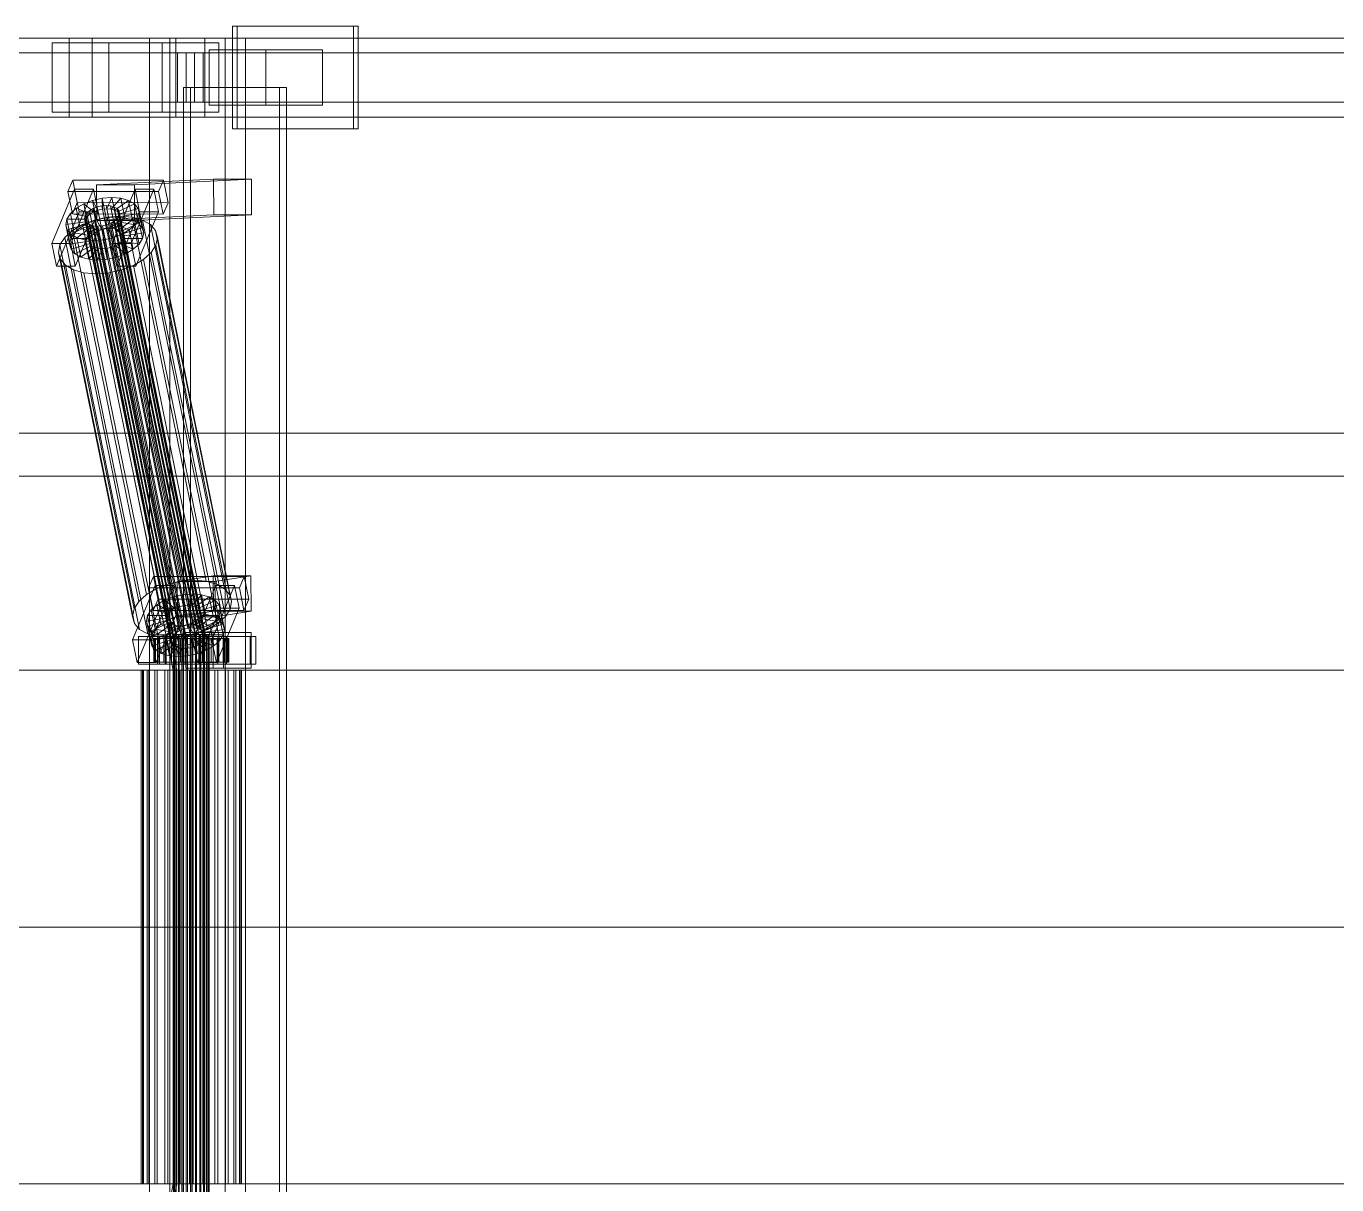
# Model space of a CAD drawing. Header units: millimetres. Extents: x -1970 to 34302, y -65268 to 6837.
# Drawn here: x 18938 to 19601, y -18130 to -17544 of the extents above; entities that cross this region are included whole.
import ezdxf

# ---------------------------------------------------------------- set-up
doc = ezdxf.new("R2010")
doc.units = ezdxf.units.MM
doc.layers.add('superior_C02', color=7, linetype='Continuous', lineweight=0)

msp = doc.modelspace()

# ---------------------------------------------------------------- linework, layer by layer
at = {"layer": 'superior_C02'}
for p, q in [((19103.795, -17544), (19042.589, -17544)), ((19042.589, -17544), (19042.589, -17596)), ((19044.927, -17544), (19042.589, -17544)), ((19044.927, -17596), (19044.927, -17544)), ((19044.927, -17544), (19106.133, -17544)), ((19103.795, -17596), (19103.795, -17544)), ((19103.795, -17544), (19106.133, -17544)), ((19106.133, -17544), (19106.133, -17596)), ((18959.893, -17550), (17812.288, -17550)), ((17823.979, -17550), (18971.583, -17550)), ((19013.962, -17550), (17866.357, -17550)), ((17880.971, -17550), (19028.575, -17550)), ((18959.893, -17550), (18959.893, -17590)), ((18971.583, -17550), (18959.893, -17550)), ((20107.498, -17550), (18959.893, -17550)), ((18971.583, -17590), (18971.583, -17550)), ((18971.583, -17550), (20119.188, -17550)), ((19038.934, -17550), (19000.681, -17550)), ((19000.681, -17550), (19000.681, -18450)), ((19010.91, -17550), (19000.681, -17550)), ((19010.91, -18450), (19010.91, -17550)), ((19010.91, -17550), (19049.163, -17550)), ((19013.962, -17550), (19013.962, -17590)), ((19028.575, -17550), (19013.962, -17550)), ((20161.567, -17550), (19013.962, -17550)), ((19028.575, -17590), (19028.575, -17550)), ((19028.575, -17550), (20176.18, -17550)), ((19038.934, -18450), (19038.934, -17550)), ((19038.934, -17550), (19049.163, -17550)), ((19049.163, -17550), (19049.163, -18450)), ((19019.182, -17557.5), (17816.047, -17557.5)), ((17820.22, -17557.5), (19023.355, -17557.5)), ((18980.083, -17552.5), (18951.393, -17552.5)), ((18951.393, -17552.5), (18951.393, -17587.5)), ((19006.924, -17552.5), (18951.393, -17552.5)), ((18980.083, -17587.5), (18980.083, -17552.5)), ((18980.083, -17552.5), (19035.614, -17552.5)), ((19006.924, -17587.5), (19006.924, -17552.5)), ((19006.924, -17552.5), (19035.614, -17552.5)), ((19014.695, -17557.5), (19027.842, -17557.5)), ((19014.695, -17582.5), (19014.695, -17557.5)), ((20106.769, -17557.5), (19014.695, -17557.5)), ((19019.182, -17557.5), (19019.182, -17582.5)), ((19023.355, -17557.5), (19019.182, -17557.5)), ((19023.355, -17582.5), (19023.355, -17557.5)), ((19027.842, -17557.5), (19027.842, -17582.5)), ((19027.842, -17557.5), (20119.916, -17557.5)), ((19059.416, -17556), (19030.726, -17556)), ((19030.726, -17556), (19030.726, -17584)), ((19059.431, -17556), (19030.726, -17556)), ((19035.614, -17552.5), (19035.614, -17587.5)), ((19059.416, -17584), (19059.416, -17556)), ((19059.416, -17556), (19088.122, -17556)), ((19059.431, -17584), (19059.431, -17556)), ((19059.431, -17556), (19088.122, -17556)), ((19088.122, -17556), (19088.122, -17584)), ((19066.439, -17575), (19017.857, -17575)), ((19017.857, -17575), (19017.857, -18425)), ((19021.364, -17575), (19017.857, -17575)), ((19021.364, -18425), (19021.364, -17575)), ((19021.364, -17575), (19069.946, -17575)), ((19066.439, -18425), (19066.439, -17575)), ((19066.439, -17575), (19069.946, -17575)), ((19069.946, -17575), (19069.946, -18425)), ((17816.047, -17582.5), (19019.182, -17582.5)), ((17820.22, -17582.5), (19023.355, -17582.5)), ((19027.842, -17582.5), (19014.695, -17582.5)), ((19014.695, -17582.5), (20106.769, -17582.5)), ((19019.182, -17582.5), (19023.355, -17582.5)), ((19027.842, -17582.5), (20119.916, -17582.5)), ((19030.726, -17584), (19059.416, -17584)), ((19030.726, -17584), (19059.431, -17584)), ((19088.122, -17584), (19059.416, -17584)), ((19088.122, -17584), (19059.431, -17584)), ((17812.288, -17590), (18959.893, -17590)), ((17823.979, -17590), (18971.583, -17590)), ((17866.357, -17590), (19013.962, -17590)), ((17880.971, -17590), (19028.575, -17590)), ((18951.393, -17587.5), (18980.083, -17587.5)), ((19006.924, -17587.5), (18951.393, -17587.5)), ((18959.893, -17590), (18971.583, -17590)), ((18959.893, -17590), (20107.498, -17590)), ((18971.583, -17590), (20119.188, -17590)), ((19035.614, -17587.5), (18980.083, -17587.5)), ((19035.614, -17587.5), (19006.924, -17587.5)), ((19013.962, -17590), (19028.575, -17590)), ((19013.962, -17590), (20161.567, -17590)), ((19028.575, -17590), (20176.18, -17590)), ((19042.589, -17596), (19103.795, -17596)), ((19042.589, -17596), (19044.927, -17596)), ((19106.133, -17596), (19044.927, -17596)), ((19106.133, -17596), (19103.795, -17596)), ((18961.724, -17621.857), (18959.324, -17627.592)), ((18964.058, -17633.325), (18961.724, -17621.857)), ((18961.724, -17621.857), (19007.629, -17621.914)), ((19033.063, -17621.488), (18973.842, -17624.356)), ((18992.969, -17624.356), (19052.189, -17621.488)), ((19005.228, -17627.65), (19007.629, -17621.914)), ((19007.629, -17621.914), (19009.962, -17633.382)), ((19033.137, -17639.486), (19033.063, -17621.488)), ((19033.063, -17621.488), (19052.189, -17621.488)), ((19052.189, -17621.488), (19052.264, -17639.486)), ((18962.673, -17626.449), (18951.15, -17653.98)), ((19005.228, -17627.65), (18959.324, -17627.592)), ((18959.324, -17627.592), (18961.658, -17639.061)), ((18960.713, -17653.992), (18972.236, -17626.461)), ((18965.007, -17637.917), (18962.673, -17626.449)), ((18962.673, -17626.449), (18972.236, -17626.461)), ((18972.236, -17626.461), (18974.57, -17637.929)), ((18992.969, -17624.356), (18973.842, -17624.356)), ((18973.842, -17624.356), (18973.917, -17642.354)), ((18993.276, -17626.487), (18981.753, -17654.019)), ((18991.316, -17654.031), (19002.839, -17626.499)), ((18993.043, -17642.354), (18992.969, -17624.356)), ((18995.609, -17637.955), (18993.276, -17626.487)), ((18993.276, -17626.487), (19002.839, -17626.499)), ((19002.839, -17626.499), (19005.173, -17637.967)), ((19007.562, -17639.118), (19005.228, -17627.65)), ((18960.55, -17638.79), (18963.466, -17636.164)), ((18961.658, -17639.061), (18964.058, -17633.325)), ((18963.466, -17636.164), (18967.298, -17633.91)), ((18963.466, -17636.164), (18970.547, -17639.042)), ((18965.466, -17645.994), (18963.466, -17636.164)), ((19009.962, -17633.382), (18964.058, -17633.325)), ((18967.298, -17633.91), (18971.786, -17632.183)), ((18967.298, -17633.91), (18972.363, -17637.975)), ((18969.298, -17643.74), (18967.298, -17633.91)), ((18970.214, -17637.404), (18972.029, -17636.336)), ((18971.786, -17632.183), (18976.624, -17631.1)), ((18971.786, -17632.183), (18974.489, -17637.157)), ((18973.786, -17642.013), (18971.786, -17632.183)), ((18972.029, -17636.336), (18974.155, -17635.518)), ((19015.538, -17850.135), (18972.029, -17636.336)), ((18974.155, -17635.518), (18976.447, -17635.005)), ((19017.664, -17849.317), (18974.155, -17635.518)), ((18976.78, -17636.643), (18974.489, -17637.157)), ((18976.447, -17635.005), (18978.748, -17634.832)), ((19019.956, -17848.804), (18976.447, -17635.005)), ((18976.624, -17631.1), (18981.482, -17630.735)), ((18976.624, -17631.1), (18976.78, -17636.643)), ((18978.624, -17640.93), (18976.624, -17631.1)), ((18979.082, -17636.47), (18976.78, -17636.643)), ((18976.78, -17636.643), (18978.781, -17646.473)), ((18978.748, -17634.832), (18980.902, -17635.011)), ((19022.257, -17848.631), (18978.748, -17634.832)), ((18981.482, -17630.735), (18979.082, -17636.47)), ((18979.082, -17636.47), (18981.082, -17646.3)), ((18981.236, -17636.649), (18979.082, -17636.47)), ((18980.902, -17635.011), (18982.762, -17635.529)), ((19024.411, -17848.809), (18980.902, -17635.011)), ((18986.03, -17631.112), (18981.236, -17636.649)), ((18981.236, -17636.649), (18983.236, -17646.479)), ((18983.096, -17637.167), (18981.236, -17636.649)), ((18983.483, -17640.564), (18981.482, -17630.735)), ((18981.482, -17630.735), (18986.03, -17631.112)), ((18982.762, -17635.529), (18984.201, -17636.352)), ((19026.271, -17849.328), (18982.762, -17635.529)), ((18989.956, -17632.206), (18983.096, -17637.167)), ((18984.201, -17636.352), (18985.122, -17637.422)), ((19027.71, -17850.15), (18984.201, -17636.352)), ((18992.995, -17633.943), (18984.535, -17637.99)), ((18994.938, -17636.203), (18985.455, -17639.061)), ((18988.03, -17640.942), (18986.03, -17631.112)), ((18986.03, -17631.112), (18989.956, -17632.206)), ((18991.957, -17642.036), (18989.956, -17632.206)), ((18989.956, -17632.206), (18992.995, -17633.943)), ((18994.995, -17643.772), (18992.995, -17633.943)), ((18992.995, -17633.943), (18994.938, -17636.203)), ((18996.938, -17646.033), (18994.938, -17636.203)), ((18994.938, -17636.203), (18995.653, -17638.834)), ((19009.962, -17633.382), (19007.562, -17639.118)), ((18953.484, -17665.449), (18965.007, -17637.917)), ((18958.189, -17644.431), (18958.751, -17641.61)), ((18958.189, -17644.431), (18968.048, -17642.958)), ((18958.751, -17641.61), (18960.55, -17638.79)), ((18958.751, -17641.61), (18968.314, -17641.622)), ((18960.751, -17651.44), (18958.751, -17641.61)), ((18960.55, -17638.79), (18969.166, -17640.286)), ((18962.551, -17648.62), (18960.55, -17638.79)), ((18961.658, -17639.061), (19007.562, -17639.118)), ((18974.57, -17637.929), (18963.047, -17665.461)), ((18974.57, -17637.929), (18965.007, -17637.917)), ((18969.298, -17643.74), (18965.466, -17645.994)), ((18966.724, -17644.416), (18972.724, -17642.107)), ((18967.715, -17641.32), (18967.981, -17639.983)), ((18968.053, -17642.566), (18967.715, -17641.32)), ((19011.224, -17855.119), (18967.715, -17641.32)), ((18967.981, -17639.983), (18968.833, -17638.648)), ((19011.489, -17853.782), (18967.981, -17639.983)), ((18968.314, -17641.622), (18968.048, -17642.958)), ((18968.048, -17642.958), (18968.387, -17644.204)), ((18968.048, -17642.958), (18970.048, -17652.788)), ((18968.974, -17643.637), (18968.053, -17642.566)), ((19011.562, -17856.365), (18968.053, -17642.566)), ((18969.166, -17640.286), (18968.314, -17641.622)), ((18968.314, -17641.622), (18970.314, -17651.452)), ((18968.833, -17638.648), (18970.214, -17637.404)), ((19012.342, -17852.446), (18968.833, -17638.648)), ((18970.413, -17644.459), (18968.974, -17643.637)), ((19012.483, -17857.435), (18968.974, -17643.637)), ((18970.547, -17639.042), (18969.166, -17640.286)), ((18969.166, -17640.286), (18971.167, -17650.116)), ((18973.786, -17642.013), (18969.298, -17643.74)), ((18974.363, -17647.804), (18969.298, -17643.74)), ((19013.723, -17851.202), (18970.214, -17637.404)), ((18972.363, -17637.975), (18970.547, -17639.042)), ((18970.547, -17639.042), (18972.548, -17648.872)), ((18974.489, -17637.157), (18972.363, -17637.975)), ((18972.363, -17637.975), (18974.363, -17647.804)), ((18972.724, -17642.107), (18979.191, -17640.659)), ((19010.231, -17826.416), (18972.724, -17642.107)), ((18978.624, -17640.93), (18973.786, -17642.013)), ((18976.489, -17646.986), (18973.786, -17642.013)), ((19033.137, -17639.486), (18973.917, -17642.354)), ((18973.917, -17642.354), (18993.043, -17642.354)), ((18974.489, -17637.157), (18976.489, -17646.986)), ((18983.483, -17640.564), (18978.624, -17640.93)), ((18978.781, -17646.473), (18978.624, -17640.93)), ((18981.146, -17643.652), (18979.02, -17644.47)), ((18979.191, -17640.659), (18985.686, -17640.17)), ((19016.699, -17824.968), (18979.191, -17640.659)), ((18981.082, -17646.3), (18983.483, -17640.564)), ((18982.961, -17642.585), (18981.146, -17643.652)), ((19024.655, -17857.451), (18981.146, -17643.652)), ((18984.342, -17641.341), (18982.961, -17642.585)), ((19026.47, -17856.383), (18982.961, -17642.585)), ((18983.096, -17637.167), (18985.096, -17646.997)), ((18984.535, -17637.99), (18983.096, -17637.167)), ((18983.236, -17646.479), (18988.03, -17640.942)), ((18983.295, -17644.223), (18984.676, -17642.979)), ((18988.03, -17640.942), (18983.483, -17640.564)), ((18984.086, -17665.487), (18995.609, -17637.955)), ((18985.195, -17640.005), (18984.342, -17641.341)), ((19027.851, -17855.139), (18984.342, -17641.341)), ((18984.535, -17637.99), (18986.535, -17647.82)), ((18985.455, -17639.061), (18984.535, -17637.99)), ((18984.676, -17642.979), (18985.528, -17641.643)), ((18993.292, -17644.475), (18984.676, -17642.979)), ((18984.676, -17642.979), (18986.676, -17652.809)), ((18985.096, -17646.997), (18991.957, -17642.036)), ((18985.122, -17637.422), (18985.461, -17638.668)), ((19028.631, -17851.221), (18985.122, -17637.422)), ((18985.461, -17638.668), (18985.195, -17640.005)), ((18985.195, -17640.005), (19028.703, -17853.804)), ((18985.455, -17639.061), (18987.456, -17648.891)), ((18985.794, -17640.307), (18985.455, -17639.061)), ((19028.969, -17852.467), (18985.461, -17638.668)), ((18985.528, -17641.643), (18985.794, -17640.307)), ((18985.528, -17641.643), (18995.091, -17641.655)), ((18987.528, -17651.473), (18985.528, -17641.643)), ((18985.686, -17640.17), (18991.765, -17640.674)), ((19023.194, -17824.479), (18985.686, -17640.17)), ((18995.653, -17638.834), (18985.794, -17640.307)), ((18985.794, -17640.307), (18987.794, -17650.137)), ((18991.957, -17642.036), (18988.03, -17640.942)), ((18991.765, -17640.674), (18997.014, -17642.137)), ((19029.273, -17824.984), (18991.765, -17640.674)), ((18994.995, -17643.772), (18991.957, -17642.036)), ((19052.264, -17639.486), (18993.043, -17642.354)), ((18995.091, -17641.655), (18993.292, -17644.475)), ((19005.173, -17637.967), (18993.65, -17665.499)), ((18995.653, -17638.834), (18995.091, -17641.655)), ((18995.091, -17641.655), (18997.092, -17651.485)), ((19005.173, -17637.967), (18995.609, -17637.955)), ((18997.653, -17648.664), (18995.653, -17638.834)), ((18997.014, -17642.137), (19001.076, -17644.459)), ((19034.522, -17826.446), (18997.014, -17642.137)), ((19052.264, -17639.486), (19033.137, -17639.486)), ((18957.703, -17650.939), (18961.601, -17647.428)), ((18958.904, -17647.062), (18958.189, -17644.431)), ((18960.19, -17654.261), (18958.189, -17644.431)), ((18958.904, -17647.062), (18968.387, -17644.204)), ((18960.847, -17649.322), (18958.904, -17647.062)), ((18960.905, -17656.892), (18958.904, -17647.062)), ((18962.551, -17648.62), (18960.751, -17651.44)), ((18960.847, -17649.322), (18969.307, -17645.275)), ((18963.886, -17651.059), (18960.847, -17649.322)), ((18962.848, -17659.152), (18960.847, -17649.322)), ((18961.601, -17647.428), (18966.724, -17644.416)), ((18999.108, -17831.737), (18961.601, -17647.428)), ((18965.466, -17645.994), (18962.551, -17648.62)), ((18971.167, -17650.116), (18962.551, -17648.62)), ((18963.886, -17651.059), (18970.746, -17646.098)), ((18972.548, -17648.872), (18965.466, -17645.994)), ((19004.231, -17828.725), (18966.724, -17644.416)), ((18967.812, -17652.153), (18972.606, -17646.616)), ((18968.387, -17644.204), (18969.307, -17645.275)), ((18968.387, -17644.204), (18970.387, -17654.034)), ((18969.307, -17645.275), (18970.746, -17646.098)), ((18969.307, -17645.275), (18971.308, -17655.105)), ((18970.314, -17651.452), (18971.167, -17650.116)), ((18972.273, -17644.978), (18970.413, -17644.459)), ((19013.922, -17858.258), (18970.413, -17644.459)), ((18970.746, -17646.098), (18972.606, -17646.616)), ((18970.746, -17646.098), (18972.747, -17655.927)), ((18971.167, -17650.116), (18972.548, -17648.872)), ((18974.427, -17645.156), (18972.273, -17644.978)), ((19015.782, -17858.776), (18972.273, -17644.978)), ((18972.36, -17652.53), (18974.76, -17646.795)), ((18972.548, -17648.872), (18974.363, -17647.804)), ((18972.606, -17646.616), (18974.76, -17646.795)), ((18972.606, -17646.616), (18974.607, -17656.446)), ((18974.363, -17647.804), (18976.489, -17646.986)), ((18976.728, -17644.983), (18974.427, -17645.156)), ((19017.936, -17858.955), (18974.427, -17645.156)), ((18974.76, -17646.795), (18977.062, -17646.622)), ((18974.76, -17646.795), (18976.761, -17656.624)), ((18976.489, -17646.986), (18978.781, -17646.473)), ((18979.02, -17644.47), (18976.728, -17644.983)), ((19020.237, -17858.782), (18976.728, -17644.983)), ((18977.062, -17646.622), (18979.353, -17646.108)), ((18977.218, -17652.165), (18977.062, -17646.622)), ((18977.062, -17646.622), (18979.062, -17656.451)), ((18978.781, -17646.473), (18981.082, -17646.3)), ((19022.529, -17858.269), (18979.02, -17644.47)), ((18979.353, -17646.108), (18981.479, -17645.29)), ((18982.056, -17651.082), (18979.353, -17646.108)), ((18979.353, -17646.108), (18981.354, -17655.938)), ((18981.082, -17646.3), (18983.236, -17646.479)), ((18981.479, -17645.29), (18983.295, -17644.223)), ((18986.544, -17649.355), (18981.479, -17645.29)), ((18981.479, -17645.29), (18983.48, -17655.12)), ((18986.544, -17649.355), (18982.056, -17651.082)), ((18983.236, -17646.479), (18985.096, -17646.997)), ((18990.376, -17647.101), (18983.295, -17644.223)), ((18983.295, -17644.223), (18985.295, -17654.053)), ((18985.096, -17646.997), (18986.535, -17647.82)), ((18986.535, -17647.82), (18994.995, -17643.772)), ((18986.535, -17647.82), (18987.456, -17648.891)), ((18990.376, -17647.101), (18986.544, -17649.355)), ((18988.545, -17659.184), (18986.544, -17649.355)), ((18987.456, -17648.891), (18996.938, -17646.033)), ((18987.456, -17648.891), (18987.794, -17650.137)), ((18987.794, -17650.137), (18987.528, -17651.473)), ((18987.794, -17650.137), (18997.653, -17648.664)), ((18993.292, -17644.475), (18990.376, -17647.101)), ((18992.377, -17656.931), (18990.376, -17647.101)), ((18995.292, -17654.305), (18993.292, -17644.475)), ((18996.938, -17646.033), (18994.995, -17643.772)), ((18997.653, -17648.664), (18996.938, -17646.033)), ((18997.092, -17651.485), (18997.653, -17648.664)), ((19001.076, -17644.459), (19003.674, -17647.481)), ((19038.584, -17828.768), (19001.076, -17644.459)), ((19003.674, -17647.481), (19004.63, -17650.998)), ((19041.181, -17831.79), (19003.674, -17647.481)), ((18960.713, -17653.992), (18951.15, -17653.98)), ((18951.15, -17653.98), (18953.484, -17665.449)), ((18954.547, -17658.48), (18955.297, -17654.709)), ((18955.297, -17654.709), (18957.703, -17650.939)), ((18992.805, -17839.018), (18955.297, -17654.709)), ((18995.211, -17835.248), (18957.703, -17650.939)), ((18960.751, -17651.44), (18960.19, -17654.261)), ((18970.048, -17652.788), (18960.19, -17654.261)), ((18960.19, -17654.261), (18960.905, -17656.892)), ((18963.047, -17665.461), (18960.713, -17653.992)), ((18970.314, -17651.452), (18960.751, -17651.44)), ((18970.387, -17654.034), (18960.905, -17656.892)), ((18960.905, -17656.892), (18962.848, -17659.152)), ((18971.308, -17655.105), (18962.848, -17659.152)), ((18967.812, -17652.153), (18963.886, -17651.059)), ((18965.886, -17660.889), (18963.886, -17651.059)), ((18972.747, -17655.927), (18965.886, -17660.889)), ((18972.36, -17652.53), (18967.812, -17652.153)), ((18969.813, -17661.983), (18967.812, -17652.153)), ((18974.607, -17656.446), (18969.813, -17661.983)), ((18970.048, -17652.788), (18970.314, -17651.452)), ((18970.387, -17654.034), (18970.048, -17652.788)), ((18971.308, -17655.105), (18970.387, -17654.034)), ((18972.747, -17655.927), (18971.308, -17655.105)), ((18977.218, -17652.165), (18972.36, -17652.53)), ((18974.36, -17662.36), (18972.36, -17652.53)), ((18974.607, -17656.446), (18972.747, -17655.927)), ((18976.761, -17656.624), (18974.36, -17662.36)), ((18976.761, -17656.624), (18974.607, -17656.446)), ((18979.062, -17656.451), (18976.761, -17656.624)), ((18982.056, -17651.082), (18977.218, -17652.165)), ((18979.218, -17661.995), (18977.218, -17652.165)), ((18981.354, -17655.938), (18979.062, -17656.451)), ((18979.062, -17656.451), (18979.218, -17661.995)), ((18983.48, -17655.12), (18981.354, -17655.938)), ((18981.354, -17655.938), (18984.056, -17660.912)), ((18991.316, -17654.031), (18981.753, -17654.019)), ((18981.753, -17654.019), (18984.086, -17665.487)), ((18984.056, -17660.912), (18982.056, -17651.082)), ((18985.295, -17654.053), (18983.48, -17655.12)), ((18983.48, -17655.12), (18988.545, -17659.184)), ((18986.676, -17652.809), (18985.295, -17654.053)), ((18985.295, -17654.053), (18992.377, -17656.931)), ((18987.528, -17651.473), (18986.676, -17652.809)), ((18986.676, -17652.809), (18995.292, -17654.305)), ((18997.092, -17651.485), (18987.528, -17651.473)), ((18988.545, -17659.184), (18992.377, -17656.931)), ((18993.65, -17665.499), (18991.316, -17654.031)), ((18992.377, -17656.931), (18995.292, -17654.305)), ((18995.292, -17654.305), (18997.092, -17651.485)), ((19003.879, -17654.769), (19001.473, -17658.539)), ((19004.63, -17650.998), (19003.879, -17654.769)), ((19003.879, -17654.769), (19041.387, -17839.078)), ((19042.137, -17835.307), (19004.63, -17650.998)), ((18955.503, -17661.997), (18954.547, -17658.48)), ((18992.054, -17842.789), (18954.547, -17658.48)), ((18958.1, -17665.019), (18955.503, -17661.997)), ((18993.01, -17846.306), (18955.503, -17661.997)), ((18962.848, -17659.152), (18965.886, -17660.889)), ((18965.886, -17660.889), (18969.813, -17661.983)), ((18969.813, -17661.983), (18974.36, -17662.36)), ((18974.36, -17662.36), (18979.218, -17661.995)), ((18979.218, -17661.995), (18984.056, -17660.912)), ((18984.056, -17660.912), (18988.545, -17659.184)), ((18997.576, -17662.05), (18992.453, -17665.062)), ((19001.473, -17658.539), (18997.576, -17662.05)), ((19035.084, -17846.359), (18997.576, -17662.05)), ((19038.981, -17842.848), (19001.473, -17658.539)), ((18953.484, -17665.449), (18963.047, -17665.461)), ((18962.162, -17667.341), (18958.1, -17665.019)), ((18995.608, -17849.328), (18958.1, -17665.019)), ((18967.411, -17668.803), (18962.162, -17667.341)), ((18999.67, -17851.65), (18962.162, -17667.341)), ((18973.491, -17669.308), (18967.411, -17668.803)), ((19004.919, -17853.113), (18967.411, -17668.803)), ((18979.985, -17668.819), (18973.491, -17669.308)), ((19010.998, -17853.617), (18973.491, -17669.308)), ((18986.453, -17667.371), (18979.985, -17668.819)), ((19017.493, -17853.128), (18979.985, -17668.819)), ((18984.086, -17665.487), (18993.65, -17665.499)), ((18992.453, -17665.062), (18986.453, -17667.371)), ((19023.961, -17851.68), (18986.453, -17667.371)), ((19029.96, -17849.371), (18992.453, -17665.062)), ((16335.427, -17750), (25411.088, -17750)), ((25412.557, -17750), (16336.897, -17750)), ((18054.936, -17771.702), (18992.635, -17771.702)), ((18994.379, -17771.702), (18056.68, -17771.702)), ((18992.635, -17771.702), (19012.639, -17870)), ((18992.635, -17771.702), (18994.379, -17771.702)), ((18992.635, -17771.702), (19930.334, -17771.702)), ((19014.383, -17870), (18994.379, -17771.702)), ((19932.078, -17771.702), (18994.379, -17771.702)), ((19002.566, -17822.549), (19000.165, -17828.285)), ((19004.9, -17834.017), (19002.566, -17822.549)), ((19002.566, -17822.549), (19048.47, -17822.606)), ((19032.749, -17822.189), (19014.6, -17825.057)), ((19032.992, -17840.17), (19032.749, -17822.189)), ((19032.749, -17822.189), (19051.876, -17822.189)), ((19033.726, -17825.057), (19051.876, -17822.189)), ((19046.07, -17828.342), (19048.47, -17822.606)), ((19048.47, -17822.606), (19050.804, -17834.074)), ((19051.876, -17822.189), (19052.119, -17840.17)), ((19003.515, -17827.141), (18991.991, -17854.673)), ((19004.231, -17828.725), (18999.108, -17831.737)), ((19046.07, -17828.342), (19000.165, -17828.285)), ((19000.165, -17828.285), (19002.499, -17839.753)), ((19001.555, -17854.685), (19013.078, -17827.153)), ((19005.848, -17838.609), (19003.515, -17827.141)), ((19003.515, -17827.141), (19013.078, -17827.153)), ((19010.231, -17826.416), (19004.231, -17828.725)), ((19016.699, -17824.968), (19010.231, -17826.416)), ((19013.078, -17827.153), (19015.412, -17838.621)), ((19033.726, -17825.057), (19014.6, -17825.057)), ((19014.6, -17825.057), (19014.843, -17843.038)), ((19023.194, -17824.479), (19016.699, -17824.968)), ((19034.117, -17827.179), (19022.594, -17854.711)), ((19029.273, -17824.984), (19023.194, -17824.479)), ((19034.522, -17826.446), (19029.273, -17824.984)), ((19032.158, -17854.723), (19043.681, -17827.191)), ((19033.969, -17843.038), (19033.726, -17825.057)), ((19036.451, -17838.647), (19034.117, -17827.179)), ((19034.117, -17827.179), (19043.681, -17827.191)), ((19038.584, -17828.768), (19034.522, -17826.446)), ((19041.181, -17831.79), (19038.584, -17828.768)), ((19043.681, -17827.191), (19046.014, -17838.659)), ((19048.403, -17839.81), (19046.07, -17828.342)), ((18995.211, -17835.248), (18992.805, -17839.018)), ((18999.108, -17831.737), (18995.211, -17835.248)), ((19002.499, -17839.753), (19004.9, -17834.017)), ((19004.307, -17836.856), (19008.14, -17834.603)), ((19050.804, -17834.074), (19004.9, -17834.017)), ((19008.14, -17834.603), (19012.628, -17832.875)), ((19008.14, -17834.603), (19013.204, -17838.667)), ((19010.14, -17844.433), (19008.14, -17834.603)), ((19012.628, -17832.875), (19017.466, -17831.792)), ((19012.628, -17832.875), (19015.33, -17837.849)), ((19014.628, -17842.705), (19012.628, -17832.875)), ((19017.466, -17831.792), (19022.324, -17831.427)), ((19017.466, -17831.792), (19017.622, -17837.336)), ((19019.466, -17841.622), (19017.466, -17831.792)), ((19022.324, -17831.427), (19019.923, -17837.163)), ((19026.871, -17831.804), (19022.077, -17837.341)), ((19024.324, -17841.257), (19022.324, -17831.427)), ((19022.324, -17831.427), (19026.871, -17831.804)), ((19030.798, -17832.898), (19023.937, -17837.86)), ((19033.836, -17834.635), (19025.377, -17838.682)), ((19028.872, -17841.634), (19026.871, -17831.804)), ((19026.871, -17831.804), (19030.798, -17832.898)), ((19032.798, -17842.728), (19030.798, -17832.898)), ((19030.798, -17832.898), (19033.836, -17834.635)), ((19035.837, -17844.465), (19033.836, -17834.635)), ((19033.836, -17834.635), (19035.779, -17836.895)), ((19042.137, -17835.307), (19041.181, -17831.79)), ((19041.387, -17839.078), (19042.137, -17835.307)), ((19050.804, -17834.074), (19048.403, -17839.81)), ((18992.805, -17839.018), (18992.054, -17842.789)), ((18994.325, -17866.141), (19005.848, -17838.609)), ((18999.031, -17845.123), (18999.592, -17842.302)), ((18999.592, -17842.302), (19001.392, -17839.482)), ((18999.592, -17842.302), (19009.156, -17842.314)), ((19001.593, -17852.132), (18999.592, -17842.302)), ((19001.392, -17839.482), (19004.307, -17836.856)), ((19001.392, -17839.482), (19010.008, -17840.978)), ((19003.392, -17849.312), (19001.392, -17839.482)), ((19002.499, -17839.753), (19048.403, -17839.81)), ((19015.412, -17838.621), (19003.889, -17866.153)), ((19004.307, -17836.856), (19011.389, -17839.734)), ((19006.308, -17846.686), (19004.307, -17836.856)), ((19015.412, -17838.621), (19005.848, -17838.609)), ((19009.156, -17842.314), (19008.89, -17843.65)), ((19010.008, -17840.978), (19009.156, -17842.314)), ((19009.156, -17842.314), (19011.156, -17852.144)), ((19011.389, -17839.734), (19010.008, -17840.978)), ((19010.008, -17840.978), (19012.009, -17850.808)), ((19014.628, -17842.705), (19010.14, -17844.433)), ((19013.204, -17838.667), (19011.389, -17839.734)), ((19011.389, -17839.734), (19013.389, -17849.564)), ((19015.33, -17837.849), (19013.204, -17838.667)), ((19013.204, -17838.667), (19015.205, -17848.497)), ((19019.466, -17841.622), (19014.628, -17842.705)), ((19017.331, -17847.679), (19014.628, -17842.705)), ((19032.992, -17840.17), (19014.843, -17843.038)), ((19017.622, -17837.336), (19015.33, -17837.849)), ((19015.33, -17837.849), (19017.331, -17847.679)), ((19019.923, -17837.163), (19017.622, -17837.336)), ((19017.622, -17837.336), (19019.622, -17847.165)), ((19024.324, -17841.257), (19019.466, -17841.622)), ((19019.622, -17847.165), (19019.466, -17841.622)), ((19019.923, -17837.163), (19021.924, -17846.992)), ((19022.077, -17837.341), (19019.923, -17837.163)), ((19021.924, -17846.992), (19024.324, -17841.257)), ((19022.077, -17837.341), (19024.078, -17847.171)), ((19023.937, -17837.86), (19022.077, -17837.341)), ((19023.937, -17837.86), (19025.938, -17847.689)), ((19025.377, -17838.682), (19023.937, -17837.86)), ((19024.078, -17847.171), (19028.872, -17841.634)), ((19028.872, -17841.634), (19024.324, -17841.257)), ((19024.928, -17866.179), (19036.451, -17838.647)), ((19025.377, -17838.682), (19027.377, -17848.512)), ((19026.297, -17839.753), (19025.377, -17838.682)), ((19025.517, -17843.671), (19026.37, -17842.335)), ((19025.938, -17847.689), (19032.798, -17842.728)), ((19035.779, -17836.895), (19026.297, -17839.753)), ((19026.297, -17839.753), (19028.297, -17849.583)), ((19026.636, -17840.999), (19026.297, -17839.753)), ((19026.37, -17842.335), (19026.636, -17840.999)), ((19026.37, -17842.335), (19035.933, -17842.347)), ((19028.37, -17852.165), (19026.37, -17842.335)), ((19036.494, -17839.526), (19026.636, -17840.999)), ((19026.636, -17840.999), (19028.636, -17850.829)), ((19032.798, -17842.728), (19028.872, -17841.634)), ((19035.837, -17844.465), (19032.798, -17842.728)), ((19052.119, -17840.17), (19032.992, -17840.17)), ((19052.119, -17840.17), (19033.969, -17843.038)), ((19035.933, -17842.347), (19034.133, -17845.167)), ((19046.014, -17838.659), (19034.491, -17866.191)), ((19037.78, -17846.725), (19035.779, -17836.895)), ((19035.779, -17836.895), (19036.494, -17839.526)), ((19036.494, -17839.526), (19035.933, -17842.347)), ((19035.933, -17842.347), (19037.933, -17852.177)), ((19046.014, -17838.659), (19036.451, -17838.647)), ((19038.495, -17849.356), (19036.494, -17839.526)), ((19038.981, -17842.848), (19041.387, -17839.078)), ((18992.054, -17842.789), (18993.01, -17846.306)), ((18993.01, -17846.306), (18995.608, -17849.328)), ((18995.608, -17849.328), (18999.67, -17851.65)), ((18999.031, -17845.123), (19008.89, -17843.65)), ((18999.746, -17847.754), (18999.031, -17845.123)), ((19001.031, -17854.953), (18999.031, -17845.123)), ((18999.746, -17847.754), (19009.228, -17844.897)), ((19001.689, -17850.015), (18999.746, -17847.754)), ((19001.746, -17857.584), (18999.746, -17847.754)), ((19003.392, -17849.312), (19001.593, -17852.132)), ((19001.689, -17850.015), (19010.149, -17845.967)), ((19006.308, -17846.686), (19003.392, -17849.312)), ((19012.009, -17850.808), (19003.392, -17849.312)), ((19004.727, -17851.751), (19011.588, -17846.79)), ((19010.14, -17844.433), (19006.308, -17846.686)), ((19013.389, -17849.564), (19006.308, -17846.686)), ((19008.654, -17852.845), (19013.448, -17847.308)), ((19008.89, -17843.65), (19009.228, -17844.897)), ((19008.89, -17843.65), (19010.89, -17853.48)), ((19009.228, -17844.897), (19010.149, -17845.967)), ((19009.228, -17844.897), (19011.229, -17854.726)), ((19015.205, -17848.497), (19010.14, -17844.433)), ((19010.149, -17845.967), (19011.588, -17846.79)), ((19010.149, -17845.967), (19012.149, -17855.797)), ((19011.588, -17846.79), (19013.448, -17847.308)), ((19011.588, -17846.79), (19013.588, -17856.62)), ((19013.201, -17853.223), (19015.602, -17847.487)), ((19013.389, -17849.564), (19015.205, -17848.497)), ((19013.448, -17847.308), (19015.602, -17847.487)), ((19013.448, -17847.308), (19015.448, -17857.138)), ((19014.843, -17843.038), (19033.969, -17843.038)), ((19015.205, -17848.497), (19017.331, -17847.679)), ((19017.664, -17849.317), (19015.538, -17850.135)), ((19015.602, -17847.487), (19017.903, -17847.314)), ((19015.602, -17847.487), (19017.602, -17857.317)), ((19017.331, -17847.679), (19019.622, -17847.165)), ((19019.956, -17848.804), (19017.664, -17849.317)), ((19017.903, -17847.314), (19020.195, -17846.801)), ((19018.06, -17852.857), (19017.903, -17847.314)), ((19017.903, -17847.314), (19019.904, -17857.144)), ((19019.622, -17847.165), (19021.924, -17846.992)), ((19022.257, -17848.631), (19019.956, -17848.804)), ((19020.195, -17846.801), (19022.321, -17845.983)), ((19022.898, -17851.774), (19020.195, -17846.801)), ((19020.195, -17846.801), (19022.195, -17856.631)), ((19021.924, -17846.992), (19024.078, -17847.171)), ((19024.411, -17848.809), (19022.257, -17848.631)), ((19022.321, -17845.983), (19024.136, -17844.915)), ((19027.386, -17850.047), (19022.321, -17845.983)), ((19022.321, -17845.983), (19024.321, -17855.812)), ((19023.961, -17851.68), (19029.96, -17849.371)), ((19024.078, -17847.171), (19025.938, -17847.689)), ((19024.136, -17844.915), (19025.517, -17843.671)), ((19031.218, -17847.793), (19024.136, -17844.915)), ((19024.136, -17844.915), (19026.137, -17854.745)), ((19026.271, -17849.328), (19024.411, -17848.809)), ((19034.133, -17845.167), (19025.517, -17843.671)), ((19025.517, -17843.671), (19027.518, -17853.501)), ((19025.938, -17847.689), (19027.377, -17848.512)), ((19027.71, -17850.15), (19026.271, -17849.328)), ((19027.377, -17848.512), (19035.837, -17844.465)), ((19027.377, -17848.512), (19028.297, -17849.583)), ((19031.218, -17847.793), (19027.386, -17850.047)), ((19028.297, -17849.583), (19037.78, -17846.725)), ((19028.636, -17850.829), (19038.495, -17849.356)), ((19029.96, -17849.371), (19035.084, -17846.359)), ((19034.133, -17845.167), (19031.218, -17847.793)), ((19033.218, -17857.623), (19031.218, -17847.793)), ((19036.134, -17854.997), (19034.133, -17845.167)), ((19035.084, -17846.359), (19038.981, -17842.848)), ((19037.78, -17846.725), (19035.837, -17844.465)), ((19038.495, -17849.356), (19037.78, -17846.725)), ((19037.933, -17852.177), (19038.495, -17849.356)), ((19001.555, -17854.685), (18991.991, -17854.673)), ((18991.991, -17854.673), (18994.325, -17866.141)), ((19004.565, -17853), (18995.001, -17853)), ((18995.001, -17853), (18995.001, -17867)), ((19009.03, -17853), (18995.001, -17853)), ((18999.67, -17851.65), (19004.919, -17853.113)), ((19001.593, -17852.132), (19001.031, -17854.953)), ((19010.89, -17853.48), (19001.031, -17854.953)), ((19001.031, -17854.953), (19001.746, -17857.584)), ((19003.889, -17866.153), (19001.555, -17854.685)), ((19011.156, -17852.144), (19001.593, -17852.132)), ((19004.727, -17851.751), (19001.689, -17850.015)), ((19003.689, -17859.844), (19001.689, -17850.015)), ((19011.229, -17854.726), (19001.746, -17857.584)), ((19003.294, -17854), (19002.818, -17854)), ((19002.818, -17854), (19012.812, -17854)), ((19002.818, -17866), (19002.818, -17854)), ((19002.818, -17854), (19003.636, -17854)), ((19005.031, -17854), (19003.294, -17854)), ((19003.294, -17854), (19013.037, -17854)), ((19003.294, -17866), (19003.294, -17854)), ((19003.636, -17854), (19013.199, -17854)), ((19003.636, -17866), (19003.636, -17854)), ((19003.636, -17854), (19005.692, -17854)), ((19012.149, -17855.797), (19003.689, -17859.844)), ((19004.565, -17867), (19004.565, -17853)), ((19004.565, -17853), (19018.593, -17853)), ((19008.654, -17852.845), (19004.727, -17851.751)), ((19006.728, -17861.581), (19004.727, -17851.751)), ((19004.919, -17853.113), (19010.998, -17853.617)), ((19007.912, -17854), (19005.031, -17854)), ((19005.031, -17854), (19013.86, -17854)), ((19005.031, -17866), (19005.031, -17854)), ((19051.481, -17853), (19005.576, -17853)), ((19005.576, -17853), (19005.576, -17867)), ((19008.499, -17853), (19005.576, -17853)), ((19005.692, -17854), (19014.173, -17854)), ((19005.692, -17866), (19005.692, -17854)), ((19005.692, -17854), (19008.847, -17854)), ((19011.74, -17854), (19007.912, -17854)), ((19007.912, -17854), (19015.225, -17854)), ((19007.912, -17866), (19007.912, -17854)), ((19008.499, -17867), (19008.499, -17853)), ((19008.499, -17853), (19054.403, -17853)), ((19013.201, -17853.223), (19008.654, -17852.845)), ((19010.654, -17862.675), (19008.654, -17852.845)), ((19008.847, -17854), (19015.668, -17854)), ((19008.847, -17866), (19008.847, -17854)), ((19008.847, -17854), (19012.885, -17854)), ((19009.03, -17867), (19009.03, -17853)), ((19009.03, -17853), (19018.593, -17853)), ((19010.89, -17853.48), (19011.156, -17852.144)), ((19011.229, -17854.726), (19010.89, -17853.48)), ((19010.998, -17853.617), (19017.493, -17853.128)), ((19011.156, -17852.144), (19012.009, -17850.808)), ((19011.489, -17853.782), (19011.224, -17855.119)), ((19011.224, -17855.119), (19011.562, -17856.365)), ((19012.149, -17855.797), (19011.229, -17854.726)), ((19012.342, -17852.446), (19011.489, -17853.782)), ((19016.253, -17854), (19011.74, -17854)), ((19011.74, -17854), (19017.038, -17854)), ((19011.74, -17866), (19011.74, -17854)), ((19012.009, -17850.808), (19013.389, -17849.564)), ((19013.588, -17856.62), (19012.149, -17855.797)), ((19013.723, -17851.202), (19012.342, -17852.446)), ((19013.037, -17852), (19012.812, -17852)), ((19012.812, -17852), (19013.199, -17852)), ((19012.812, -18148), (19012.812, -17852)), ((19012.812, -17854), (19013.037, -17854)), ((19012.812, -17854), (19012.812, -17866)), ((19013.199, -17854), (19012.812, -17854)), ((19012.885, -17854), (19017.58, -17854)), ((19012.885, -17866), (19012.885, -17854)), ((19012.885, -17854), (19017.53, -17854)), ((19013.86, -17852), (19013.037, -17852)), ((19013.037, -18148), (19013.037, -17852)), ((19013.037, -17854), (19013.86, -17854)), ((19013.037, -17854), (19013.037, -17866)), ((19013.199, -17852), (19014.173, -17852)), ((19013.199, -18148), (19013.199, -17852)), ((19013.199, -17854), (19013.199, -17866)), ((19014.173, -17854), (19013.199, -17854)), ((19018.06, -17852.857), (19013.201, -17853.223)), ((19015.202, -17863.052), (19013.201, -17853.223)), ((19015.538, -17850.135), (19013.723, -17851.202)), ((19015.225, -17852), (19013.86, -17852)), ((19013.86, -18148), (19013.86, -17852)), ((19013.86, -17854), (19015.225, -17854)), ((19013.86, -17854), (19013.86, -17866)), ((19014.173, -17852), (19015.668, -17852)), ((19014.173, -18148), (19014.173, -17852)), ((19014.173, -17854), (19014.173, -17866)), ((19015.668, -17854), (19014.173, -17854)), ((19017.038, -17852), (19015.225, -17852)), ((19015.225, -18148), (19015.225, -17852)), ((19015.225, -17854), (19017.038, -17854)), ((19015.225, -17854), (19015.225, -17866)), ((19015.668, -17852), (19017.58, -17852)), ((19015.668, -18148), (19015.668, -17852)), ((19015.668, -17854), (19015.668, -17866)), ((19017.58, -17854), (19015.668, -17854)), ((19021.145, -17854), (19016.253, -17854)), ((19016.253, -17854), (19019.176, -17854)), ((19016.253, -17866), (19016.253, -17854)), ((19019.176, -17852), (19017.038, -17852)), ((19017.038, -18148), (19017.038, -17852)), ((19017.038, -17854), (19019.176, -17854)), ((19017.038, -17854), (19017.038, -17866)), ((19017.493, -17853.128), (19023.961, -17851.68)), ((19017.53, -17854), (19019.781, -17854)), ((19017.53, -17866), (19017.53, -17854)), ((19017.53, -17854), (19022.467, -17854)), ((19017.58, -17852), (19019.781, -17852)), ((19017.58, -18148), (19017.58, -17852)), ((19017.58, -17854), (19017.58, -17866)), ((19019.781, -17854), (19017.58, -17854)), ((19022.898, -17851.774), (19018.06, -17852.857)), ((19020.06, -17862.687), (19018.06, -17852.857)), ((19018.593, -17853), (19018.593, -17867)), ((19038.092, -17851), (19018.965, -17851)), ((19018.965, -17851), (19018.965, -17869)), ((19032.877, -17851), (19018.965, -17851)), ((19021.493, -17852), (19019.176, -17852)), ((19019.176, -18148), (19019.176, -17852)), ((19019.176, -17854), (19021.493, -17854)), ((19019.176, -17854), (19019.176, -17866)), ((19019.781, -17852), (19022.119, -17852)), ((19019.781, -18148), (19019.781, -17852)), ((19019.781, -17854), (19019.781, -17866)), ((19022.119, -17854), (19019.781, -17854)), ((19026.082, -17854), (19021.145, -17854)), ((19021.145, -17854), (19021.493, -17854)), ((19021.145, -17866), (19021.145, -17854)), ((19023.832, -17852), (19021.493, -17852)), ((19021.493, -18148), (19021.493, -17852)), ((19021.493, -17854), (19023.832, -17854)), ((19021.493, -17854), (19021.493, -17866)), ((19022.119, -17852), (19024.437, -17852)), ((19022.119, -18148), (19022.119, -17852)), ((19022.467, -17854), (19022.119, -17854)), ((19022.119, -17854), (19022.119, -17866)), ((19024.437, -17854), (19022.119, -17854)), ((19024.321, -17855.812), (19022.195, -17856.631)), ((19022.467, -17866), (19022.467, -17854)), ((19022.467, -17854), (19027.359, -17854)), ((19032.158, -17854.723), (19022.594, -17854.711)), ((19022.594, -17854.711), (19024.928, -17866.179)), ((19027.386, -17850.047), (19022.898, -17851.774)), ((19024.898, -17861.604), (19022.898, -17851.774)), ((19026.032, -17852), (19023.832, -17852)), ((19023.832, -18148), (19023.832, -17852)), ((19026.082, -17854), (19023.832, -17854)), ((19023.832, -17854), (19026.032, -17854)), ((19023.832, -17854), (19023.832, -17866)), ((19026.137, -17854.745), (19024.321, -17855.812)), ((19024.321, -17855.812), (19029.386, -17859.877)), ((19024.437, -17852), (19026.575, -17852)), ((19024.437, -18148), (19024.437, -17852)), ((19027.359, -17854), (19024.437, -17854)), ((19024.437, -17854), (19024.437, -17866)), ((19026.575, -17854), (19024.437, -17854)), ((19035.167, -17853), (19025.604, -17853)), ((19025.604, -17853), (19025.604, -17867)), ((19039.633, -17853), (19025.604, -17853)), ((19027.945, -17852), (19026.032, -17852)), ((19026.032, -18148), (19026.032, -17852)), ((19030.728, -17854), (19026.032, -17854)), ((19026.032, -17854), (19027.945, -17854)), ((19026.032, -17854), (19026.032, -17866)), ((19030.728, -17854), (19026.082, -17854)), ((19026.082, -17866), (19026.082, -17854)), ((19027.518, -17853.501), (19026.137, -17854.745)), ((19026.137, -17854.745), (19033.218, -17857.623)), ((19026.47, -17856.383), (19027.851, -17855.139)), ((19026.575, -17852), (19028.388, -17852)), ((19026.575, -18148), (19026.575, -17852)), ((19031.873, -17854), (19026.575, -17854)), ((19026.575, -17854), (19026.575, -17866)), ((19028.388, -17854), (19026.575, -17854)), ((19027.359, -17866), (19027.359, -17854)), ((19027.359, -17854), (19031.873, -17854)), ((19029.386, -17859.877), (19027.386, -17850.047)), ((19028.37, -17852.165), (19027.518, -17853.501)), ((19027.518, -17853.501), (19036.134, -17854.997)), ((19028.631, -17851.221), (19027.71, -17850.15)), ((19027.851, -17855.139), (19028.703, -17853.804)), ((19029.439, -17852), (19027.945, -17852)), ((19027.945, -18148), (19027.945, -17852)), ((19034.766, -17854), (19027.945, -17854)), ((19027.945, -17854), (19029.439, -17854)), ((19027.945, -17854), (19027.945, -17866)), ((19028.297, -17849.583), (19028.636, -17850.829)), ((19028.636, -17850.829), (19028.37, -17852.165)), ((19037.933, -17852.177), (19028.37, -17852.165)), ((19028.388, -17852), (19029.752, -17852)), ((19028.388, -18148), (19028.388, -17852)), ((19035.701, -17854), (19028.388, -17854)), ((19028.388, -17854), (19028.388, -17866)), ((19029.752, -17854), (19028.388, -17854)), ((19028.969, -17852.467), (19028.631, -17851.221)), ((19028.703, -17853.804), (19028.969, -17852.467)), ((19030.413, -17852), (19029.439, -17852)), ((19029.439, -18148), (19029.439, -17852)), ((19037.92, -17854), (19029.439, -17854)), ((19029.439, -17854), (19030.413, -17854)), ((19029.439, -17854), (19029.439, -17866)), ((19029.752, -17852), (19030.575, -17852)), ((19029.752, -18148), (19029.752, -17852)), ((19038.581, -17854), (19029.752, -17854)), ((19029.752, -17854), (19029.752, -17866)), ((19030.575, -17854), (19029.752, -17854)), ((19030.801, -17852), (19030.413, -17852)), ((19030.413, -17852), (19030.413, -18148)), ((19030.413, -17854), (19039.977, -17854)), ((19030.413, -17866), (19030.413, -17854)), ((19030.413, -17854), (19030.801, -17854)), ((19030.575, -17852), (19030.801, -17852)), ((19030.575, -18148), (19030.575, -17852)), ((19040.319, -17854), (19030.575, -17854)), ((19030.575, -17854), (19030.575, -17866)), ((19030.801, -17854), (19030.575, -17854)), ((19034.766, -17854), (19030.728, -17854)), ((19030.728, -17866), (19030.728, -17854)), ((19030.801, -18148), (19030.801, -17852)), ((19040.795, -17854), (19030.801, -17854)), ((19030.801, -17854), (19030.801, -17866)), ((19031.873, -17866), (19031.873, -17854)), ((19031.873, -17854), (19035.701, -17854)), ((19034.491, -17866.191), (19032.158, -17854.723)), ((19032.877, -17869), (19032.877, -17851)), ((19032.877, -17851), (19052.004, -17851)), ((19033.218, -17857.623), (19036.134, -17854.997)), ((19037.92, -17854), (19034.766, -17854)), ((19034.766, -17866), (19034.766, -17854)), ((19035.167, -17867), (19035.167, -17853)), ((19035.167, -17853), (19049.196, -17853)), ((19035.701, -17866), (19035.701, -17854)), ((19035.701, -17854), (19038.581, -17854)), ((19036.134, -17854.997), (19037.933, -17852.177)), ((19039.977, -17854), (19037.92, -17854)), ((19037.92, -17866), (19037.92, -17854)), ((19038.092, -17869), (19038.092, -17851)), ((19038.092, -17851), (19052.004, -17851)), ((19038.581, -17866), (19038.581, -17854)), ((19038.581, -17854), (19040.319, -17854)), ((19039.633, -17867), (19039.633, -17853)), ((19039.633, -17853), (19049.196, -17853)), ((19039.977, -17854), (19039.977, -17866)), ((19040.795, -17854), (19039.977, -17854)), ((19040.319, -17866), (19040.319, -17854)), ((19040.319, -17854), (19040.795, -17854)), ((19040.795, -17866), (19040.795, -17854)), ((19049.196, -17853), (19049.196, -17867)), ((19051.481, -17867), (19051.481, -17853)), ((19051.481, -17853), (19054.403, -17853)), ((19052.004, -17851), (19052.004, -17869)), ((19054.403, -17853), (19054.403, -17867)), ((19001.746, -17857.584), (19003.689, -17859.844)), ((19003.689, -17859.844), (19006.728, -17861.581)), ((19013.588, -17856.62), (19006.728, -17861.581)), ((19006.728, -17861.581), (19010.654, -17862.675)), ((19015.448, -17857.138), (19010.654, -17862.675)), ((19011.562, -17856.365), (19012.483, -17857.435)), ((19012.483, -17857.435), (19013.922, -17858.258)), ((19015.448, -17857.138), (19013.588, -17856.62)), ((19013.922, -17858.258), (19015.782, -17858.776)), ((19017.602, -17857.317), (19015.202, -17863.052)), ((19017.602, -17857.317), (19015.448, -17857.138)), ((19015.782, -17858.776), (19017.936, -17858.955)), ((19019.904, -17857.144), (19017.602, -17857.317)), ((19017.936, -17858.955), (19020.237, -17858.782)), ((19022.195, -17856.631), (19019.904, -17857.144)), ((19019.904, -17857.144), (19020.06, -17862.687)), ((19020.06, -17862.687), (19024.898, -17861.604)), ((19020.237, -17858.782), (19022.529, -17858.269)), ((19022.195, -17856.631), (19024.898, -17861.604)), ((19022.529, -17858.269), (19024.655, -17857.451)), ((19024.655, -17857.451), (19026.47, -17856.383)), ((19024.898, -17861.604), (19029.386, -17859.877)), ((19029.386, -17859.877), (19033.218, -17857.623)), ((18994.325, -17866.141), (19003.889, -17866.153)), ((18995.001, -17867), (19004.565, -17867)), ((18995.001, -17867), (19009.03, -17867)), ((19012.812, -17866), (19002.818, -17866)), ((19002.818, -17866), (19003.294, -17866)), ((19003.636, -17866), (19002.818, -17866)), ((19013.037, -17866), (19003.294, -17866)), ((19003.294, -17866), (19005.031, -17866)), ((19013.199, -17866), (19003.636, -17866)), ((19005.692, -17866), (19003.636, -17866)), ((19018.593, -17867), (19004.565, -17867)), ((19013.86, -17866), (19005.031, -17866)), ((19005.031, -17866), (19007.912, -17866)), ((19005.576, -17867), (19051.481, -17867)), ((19005.576, -17867), (19008.499, -17867)), ((19014.173, -17866), (19005.692, -17866)), ((19008.847, -17866), (19005.692, -17866)), ((19015.225, -17866), (19007.912, -17866)), ((19007.912, -17866), (19011.74, -17866)), ((19054.403, -17867), (19008.499, -17867)), ((19015.668, -17866), (19008.847, -17866)), ((19012.885, -17866), (19008.847, -17866)), ((19018.593, -17867), (19009.03, -17867)), ((19010.654, -17862.675), (19015.202, -17863.052)), ((19017.038, -17866), (19011.74, -17866)), ((19011.74, -17866), (19016.253, -17866)), ((19013.037, -17866), (19012.812, -17866)), ((19012.812, -17866), (19013.199, -17866)), ((19017.58, -17866), (19012.885, -17866)), ((19017.53, -17866), (19012.885, -17866)), ((19013.86, -17866), (19013.037, -17866)), ((19013.199, -17866), (19014.173, -17866)), ((19015.225, -17866), (19013.86, -17866)), ((19014.173, -17866), (19015.668, -17866)), ((19015.202, -17863.052), (19020.06, -17862.687)), ((19017.038, -17866), (19015.225, -17866)), ((19015.668, -17866), (19017.58, -17866)), ((19019.176, -17866), (19016.253, -17866)), ((19016.253, -17866), (19021.145, -17866)), ((19019.176, -17866), (19017.038, -17866)), ((19019.781, -17866), (19017.53, -17866)), ((19022.467, -17866), (19017.53, -17866)), ((19017.58, -17866), (19019.781, -17866)), ((19018.965, -17869), (19038.092, -17869)), ((19032.877, -17869), (19018.965, -17869)), ((19021.493, -17866), (19019.176, -17866)), ((19019.781, -17866), (19022.119, -17866)), ((19021.493, -17866), (19021.145, -17866)), ((19021.145, -17866), (19026.082, -17866)), ((19023.832, -17866), (19021.493, -17866)), ((19022.119, -17866), (19022.467, -17866)), ((19022.119, -17866), (19024.437, -17866)), ((19027.359, -17866), (19022.467, -17866)), ((19026.032, -17866), (19023.832, -17866)), ((19023.832, -17866), (19026.082, -17866)), ((19024.437, -17866), (19027.359, -17866)), ((19024.437, -17866), (19026.575, -17866)), ((19024.928, -17866.179), (19034.491, -17866.191)), ((19025.604, -17867), (19035.167, -17867)), ((19025.604, -17867), (19039.633, -17867)), ((19027.945, -17866), (19026.032, -17866)), ((19026.032, -17866), (19030.728, -17866)), ((19026.082, -17866), (19030.728, -17866)), ((19026.575, -17866), (19031.873, -17866)), ((19026.575, -17866), (19028.388, -17866)), ((19031.873, -17866), (19027.359, -17866)), ((19029.439, -17866), (19027.945, -17866)), ((19027.945, -17866), (19034.766, -17866)), ((19028.388, -17866), (19035.701, -17866)), ((19028.388, -17866), (19029.752, -17866)), ((19030.413, -17866), (19029.439, -17866)), ((19029.439, -17866), (19037.92, -17866)), ((19029.752, -17866), (19038.581, -17866)), ((19029.752, -17866), (19030.575, -17866)), ((19039.977, -17866), (19030.413, -17866)), ((19030.801, -17866), (19030.413, -17866)), ((19030.575, -17866), (19040.319, -17866)), ((19030.575, -17866), (19030.801, -17866)), ((19030.728, -17866), (19034.766, -17866)), ((19030.801, -17866), (19040.795, -17866)), ((19035.701, -17866), (19031.873, -17866)), ((19052.004, -17869), (19032.877, -17869)), ((19034.766, -17866), (19037.92, -17866)), ((19049.196, -17867), (19035.167, -17867)), ((19038.581, -17866), (19035.701, -17866)), ((19037.92, -17866), (19039.977, -17866)), ((19052.004, -17869), (19038.092, -17869)), ((19040.319, -17866), (19038.581, -17866)), ((19049.196, -17867), (19039.633, -17867)), ((19039.977, -17866), (19040.795, -17866)), ((19040.795, -17866), (19040.319, -17866)), ((19054.403, -17867), (19051.481, -17867)), ((18074.94, -17870), (19012.639, -17870)), ((19014.383, -17870), (18076.684, -17870)), ((18997.058, -17870), (18996.422, -17870)), ((18996.422, -17870), (18997.515, -17870)), ((18996.422, -18130), (18996.422, -17870)), ((18999.381, -17870), (18997.058, -17870)), ((18997.058, -18130), (18997.058, -17870)), ((18997.515, -17870), (19000.264, -17870)), ((18997.515, -18130), (18997.515, -17870)), ((19003.232, -17870), (18999.381, -17870)), ((18999.381, -18130), (18999.381, -17870)), ((19000.264, -17870), (19004.482, -17870)), ((19000.264, -18130), (19000.264, -17870)), ((19008.349, -17870), (19003.232, -17870)), ((19003.232, -18130), (19003.232, -17870)), ((19004.482, -17870), (19009.879, -17870)), ((19004.482, -18130), (19004.482, -17870)), ((19014.383, -17870), (19008.349, -17870)), ((19008.349, -18130), (19008.349, -17870)), ((19009.879, -17870), (19016.09, -17870)), ((19009.879, -18130), (19009.879, -17870)), ((19012.639, -17870), (19012.639, -18000)), ((19012.639, -17870), (19950.338, -17870)), ((19014.383, -18000), (19014.383, -17870)), ((19952.082, -17870), (19014.383, -17870)), ((19020.923, -17870), (19014.383, -17870)), ((19014.383, -18130), (19014.383, -17870)), ((19016.09, -17870), (19022.69, -17870)), ((19016.09, -18130), (19016.09, -17870)), ((19027.523, -17870), (19020.923, -17870)), ((19020.923, -18130), (19020.923, -17870)), ((19022.69, -17870), (19029.23, -17870)), ((19022.69, -18130), (19022.69, -17870)), ((19033.733, -17870), (19027.523, -17870)), ((19027.523, -18130), (19027.523, -17870)), ((19029.23, -17870), (19035.264, -17870)), ((19029.23, -18130), (19029.23, -17870)), ((19039.131, -17870), (19033.733, -17870)), ((19033.733, -18130), (19033.733, -17870)), ((19035.264, -17870), (19040.381, -17870)), ((19035.264, -18130), (19035.264, -17870)), ((19043.348, -17870), (19039.131, -17870)), ((19039.131, -18130), (19039.131, -17870)), ((19040.381, -17870), (19044.232, -17870)), ((19040.381, -18130), (19040.381, -17870)), ((19046.097, -17870), (19043.348, -17870)), ((19043.348, -18130), (19043.348, -17870)), ((19044.232, -17870), (19046.555, -17870)), ((19044.232, -18130), (19044.232, -17870)), ((19047.191, -17870), (19046.097, -17870)), ((19046.097, -17870), (19046.097, -18130)), ((19046.555, -17870), (19047.191, -17870)), ((19046.555, -18130), (19046.555, -17870)), ((19047.191, -18130), (19047.191, -17870)), ((18074.94, -18000), (19012.639, -18000)), ((19014.383, -18000), (18076.684, -18000)), ((19012.639, -18000), (19012.639, -18130)), ((19012.639, -18000), (19950.338, -18000)), ((19014.383, -18130), (19014.383, -18000)), ((19952.082, -18000), (19014.383, -18000)), ((18074.94, -18130), (19012.639, -18130)), ((19014.383, -18130), (18076.684, -18130)), ((19012.639, -18130), (18992.635, -18228.298)), ((18994.379, -18228.298), (19014.383, -18130)), ((18997.515, -18130), (18996.422, -18130)), ((18996.422, -18130), (18997.058, -18130)), ((18997.058, -18130), (18999.381, -18130)), ((19000.264, -18130), (18997.515, -18130)), ((18999.381, -18130), (19003.232, -18130)), ((19004.482, -18130), (19000.264, -18130)), ((19003.232, -18130), (19008.349, -18130)), ((19009.879, -18130), (19004.482, -18130)), ((19008.349, -18130), (19014.383, -18130)), ((19016.09, -18130), (19009.879, -18130)), ((19012.639, -18130), (19950.338, -18130)), ((19952.082, -18130), (19014.383, -18130)), ((19014.383, -18130), (19020.923, -18130)), ((19022.69, -18130), (19016.09, -18130)), ((19020.923, -18130), (19027.523, -18130)), ((19029.23, -18130), (19022.69, -18130)), ((19027.523, -18130), (19033.733, -18130)), ((19035.264, -18130), (19029.23, -18130)), ((19033.733, -18130), (19039.131, -18130)), ((19040.381, -18130), (19035.264, -18130)), ((19039.131, -18130), (19043.348, -18130)), ((19044.232, -18130), (19040.381, -18130)), ((19043.348, -18130), (19046.097, -18130)), ((19046.555, -18130), (19044.232, -18130)), ((19046.097, -18130), (19047.191, -18130)), ((19047.191, -18130), (19046.555, -18130))]:
    msp.add_line(p, q, dxfattribs=at)

doc.saveas('drawing.dxf')
